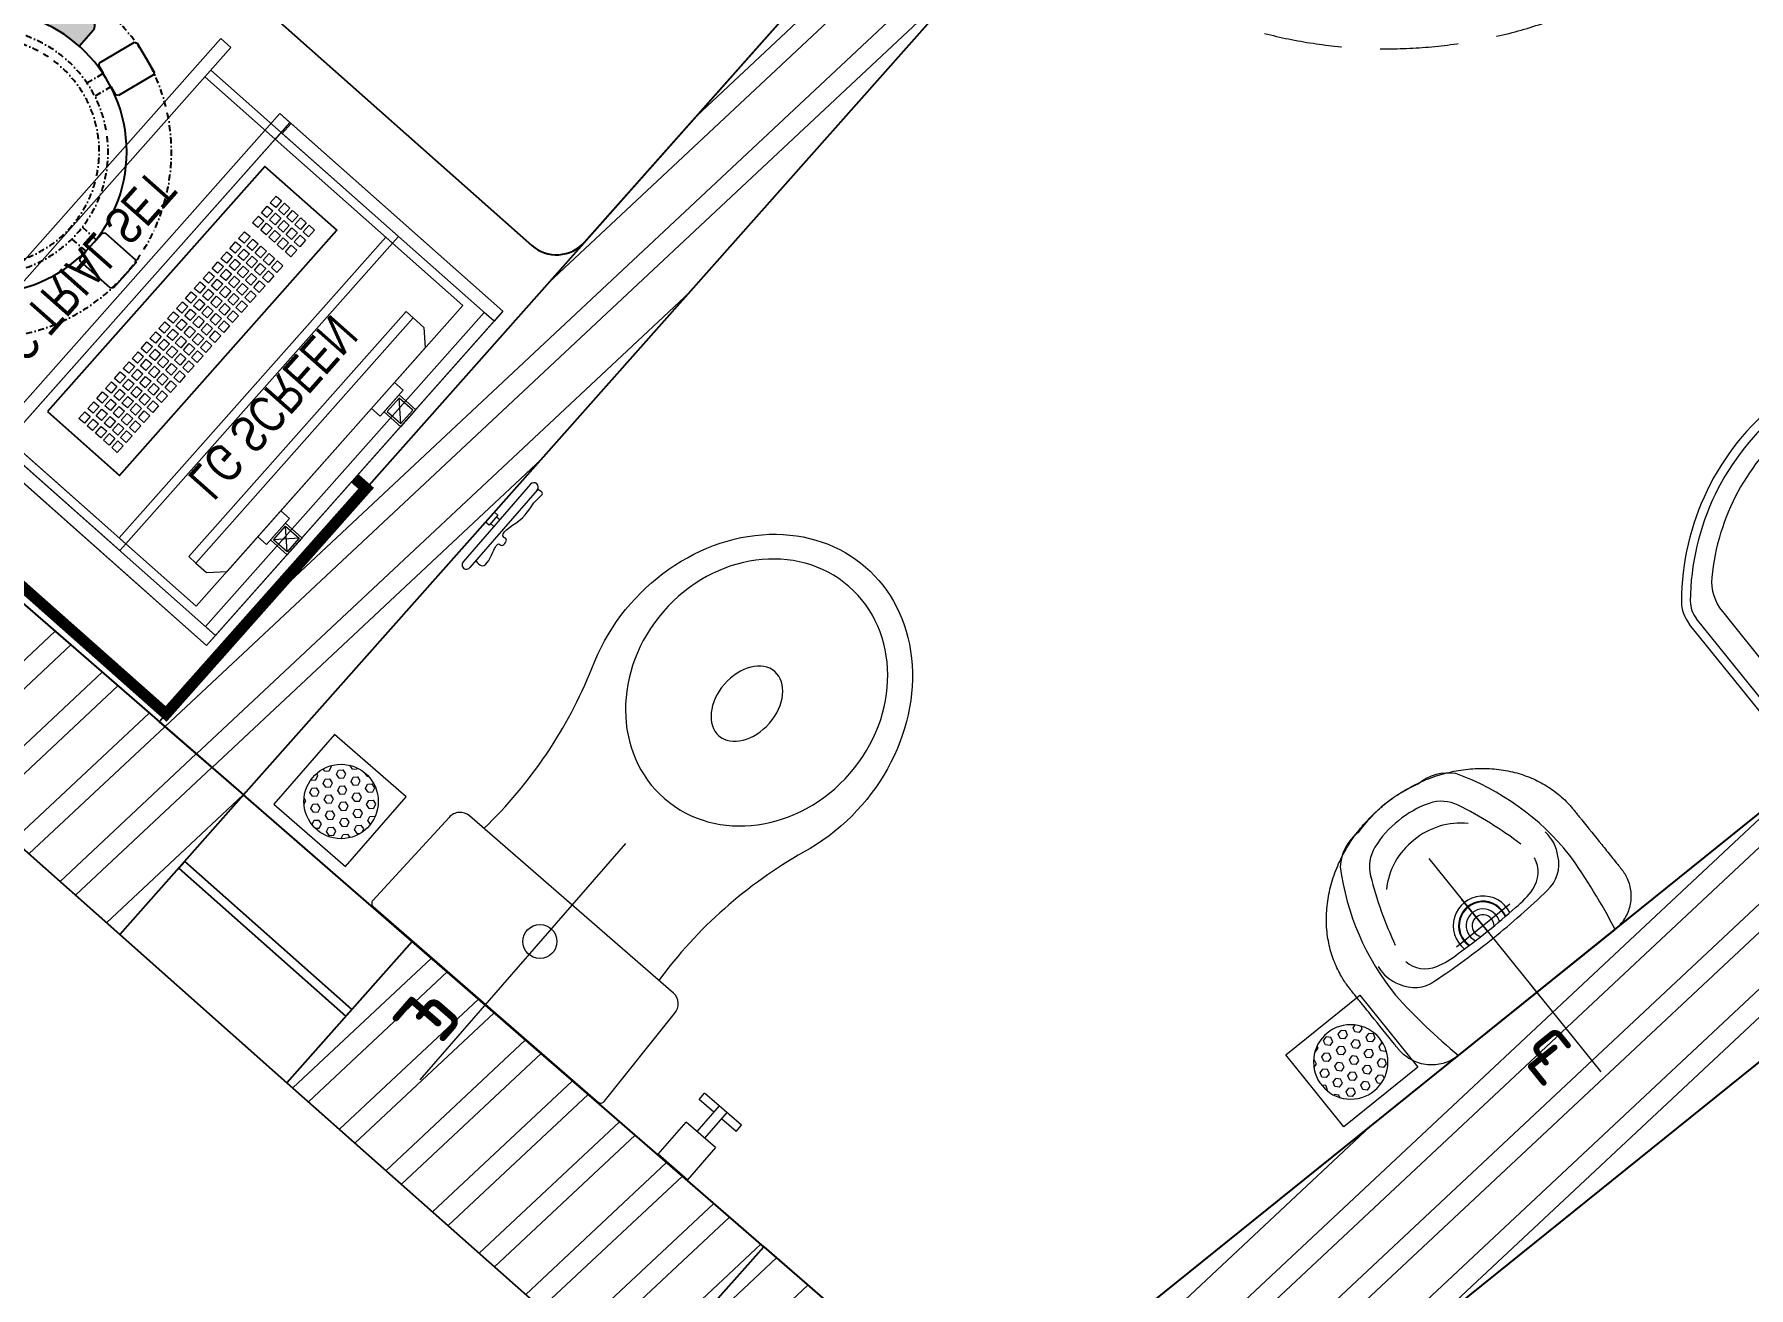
# Model space of a CAD drawing. Header units: feet. Extents: x 2658791 to 2675396, y -5466277 to -5453577.
# Drawn here: x 2670097 to 2672399, y -5464940 to -5463256 of the extents above; entities that cross this region are included whole.
import ezdxf

# ---------------------------------------------------------------- set-up
doc = ezdxf.new("R2010")
doc.units = ezdxf.units.FT
doc.header["$LTSCALE"] = 33
doc.header["$MEASUREMENT"] = 0
for name, pattern in [('ACAD_ISO03W100', [30, 12, -18]), ('CENTER', [2, 1.25, -0.25, 0.25, -0.25]), ('DASHDOT2', [0.5, 0.25, -0.125, 0, -0.125]), ('DOT2', [0.125, 0, -0.125]), ('HIDDEN', [9.524999999999995, 6.349999999999997, -3.174999999999998]), ('HIDDEN2', [4.7624999999999975, 3.174999999999998, -1.587499999999999])]:
    doc.linetypes.add(name, pattern=pattern)
for name, color, linetype in [('A-WALL', 1, 'Continuous'), ('PDF_Geometry', 7, 'Continuous'), ('window', 140, 'Continuous')]:
    doc.layers.add(name, color=color, linetype=linetype)
for name, color, linetype, lineweight in [('centerline-toilets', 2, 'CENTER', 13), ('Door', 2, 'Continuous', 13), ('ele', 252, 'Continuous', 13), ('Fhitting', 152, 'Continuous', 30), ('Floor-Unit', 1, 'Continuous', 13), ('HATCH', 9, 'Continuous', 9), ('LENS-DIM', 252, 'Continuous', 5), ('LENS-DOOR', 34, 'Continuous', 20), ('LENS-FURNITURE', 13, 'Continuous', 9), ('LENS_DIMENSION', 193, 'Continuous', 0), ('LENS_PARTITION', 21, 'Continuous', 25), ('LK-EQPMT', 3, 'Continuous', 18), ('LN-ELEVATION-1', 81, 'Continuous', 25), ('LN-ELEVATION-2', 103, 'Continuous', 20), ('LN-HATCH', 251, 'Continuous', 0), ('Mirror', 150, 'Continuous', 20), ('Panelling', 65, 'Continuous', 18), ('PARTITION', 22, 'Continuous', 30), ('Toilet', 5, 'Continuous', 9), ('TV', 92, 'Continuous', 18)]:
    doc.layers.add(name, color=color, linetype=linetype, lineweight=lineweight)
doc.styles.get("Standard").update_dxf_attribs({"font": 'GILC____.TTF'})
pattern_1 = [(133.11, (0, 0), (-60.77608072651567, -56.89314995255626), []), (133.11, (1.294310255814574, 39.22307682720641), (-60.77608072651567, -56.89314995255626), [])]

# ---------------------------------------------------------------- blocks, each defined once
blk = doc.blocks.new('Wash Basin')
at = {"layer": 'PARTITION', "lineweight": 9}
h = blk.add_hatch(dxfattribs=at)
h.set_pattern_fill('ANSI38', color=256, scale=70, angle=989.9999999999998, style=0, double=1)
h.set_pattern_definition([(314.9999999999998, (-62.7378354629036, -33.324816188775), (6.187184335382297, 6.187184335382283), []), (44.99999999999993, (-62.7378354629036, -33.324816188775), (6.187184335382312, 18.56155300614686), [21.875, -13.125])])
h.paths.add_polyline_path([(302.0697590897325, -21.98777738679201), (-298.1184984405991, -22), (-298.1184984405991, -34), (302.0697590897325, -33.987777386792)])
at = {"layer": 'centerline-toilets', "linetype": 'HIDDEN', "ltscale": 10}
blk.add_line((0, -238.0678792903709), (0, 129.808006190935), dxfattribs=at)
at = {"layer": 'Mirror', "ltscale": 0.5}
blk.add_lwpolyline([(-298.1184984405991, -34), (-298.1184984405991, -46), (302.0697590897325, -46), (302.0697590897325, -34)], close=True, dxfattribs=at)
at = {"layer": 'Panelling', "lineweight": 9}
blk.add_lwpolyline([(-298.1184984405991, -22), (-298.1184984405991, -34), (302.0697590897325, -34), (302.0697590897325, -22)], close=True, dxfattribs=at)
at = {"layer": 'Toilet', "ltscale": 100}
for p, q in [((-270, -22.00000000058208), (270, -22.00000000058208)), ((-280, -32.00000000058208), (-280, -278.3423135242919)), ((-258, -45.00000000058207), (258, -45.00000000058207)), ((280, -32.00000000058208), (280, -278.3423135242919)), ((-268, -55.00000000058207), (-268, -278.3423135242919)), ((268, -55.00000000058207), (268, -278.3423135242919)), ((-14.75394256017171, -88.57836779823992), (-14.58294607303105, -207.8757586760221)), ((10.97367832274176, -207.8757587235195), (10.80268183583394, -88.55792254640254))]:
    blk.add_line(p, q, dxfattribs=at)
blk.add_lwpolyline([(23.11144540272653, -61.62355844548438), (57.69729334814474, -73.5425448747119, -0.4142135623700193), (61.41500012157485, -81.17003832559566), (57.50521344458684, -92.51523855014239, -0.4142135623687794), (49.87771999370306, -96.23294532380532), (16.08098082058132, -84.58590182231274)], format="xyb", dxfattribs=at)
blk.add_lwpolyline([(40.65695853624492, -103.2068005428882), (-41.09953799587674, -103.2068005428882)], dxfattribs=at)
blk.add_lwpolyline([(-235, -264.0271915069043, 0.1918964941694492), (-217.1874080155976, -308.7300831892808, 0.4202357661762754), (217.1874080155976, -308.7300831893172, 0.191896494169451), (235, -264.0271915069115), (235, -160.5000000005821, 0.4142135623730951), (210, -135.5000000005821), (-210, -135.5000000005821, 0.4142135623730951), (-235, -160.5000000005821)], format="xyb", close=True, dxfattribs=at)
for centre, radius in [((-1.975630321074277, -66.50000000058208), 17.5), ((-1.975630321074277, -196.7635957537459), 22.5)]:
    blk.add_circle(centre, radius, dxfattribs=at)
for centre, radius, start, end in [((-270, -32.00000000058208), 10, 90, 180), ((270, -32.00000000058208), 10, 0, 90), ((-258, -55.00000000058207), 10, 90, 180), ((258, -55.00000000058207), 10, 0, 90), ((-1.975630321074277, -197.065354476148), 32.14736256360053, 113.0897544120751, 66.24597926171971), ((-1.975630321074277, -196.7635957537459), 20.45924138120723, 128.0403438055863, 237.2899289984687), ((-1.975630321074277, -196.7635957537459), 20.45924138120723, 304.4732923270086, 50.73322655079215), ((-230, -278.3423135242919), 50, 180, 218.4460647329942), ((-230, -278.3423135242919), 38, 180, 218.4460647329942), ((230, -278.3423135242919), 38, 321.5539352670057, 0), ((230, -278.3423135242919), 50, 321.5539352670057, 0), ((0, -89.26318603751132), 347.736813963071, 219.2825773815098, 320.7174226184902), ((0, -89.25957125263085), 335.7404287479508, 219.3129523468507, 320.6870476531492)]:
    blk.add_arc(centre, radius, start, end, dxfattribs=at)
for centre, major_axis, ratio, start_param, end_param in [((-1.975630321074277, -66.50000000058208), (-0.0007244262846731, 38.33493659709939), 0.9999999997470119, 4.720493185551212, 9.081981632517541), ((-1.975630321074277, -66.50000000058208), (-0.161652407392657, -25.55611315046938), 0.9999999997364025, 1.769108159146172, 7.074098355705205), ((-1.975630321074277, -66.50000000058208), (-0.0007244262846731, 38.33493659709939), 0.9999999997470119, 3.484555387064545, 4.08357603994855), ((-1.80463387700729, -207.8757586997708), (-9.035631208577575, 9.035631208577575), 0.9999999999964067, 0.7853981615407268, 3.926990815130519)]:
    blk.add_ellipse(centre, major_axis=major_axis, ratio=ratio, start_param=start_param, end_param=end_param, dxfattribs=at)
at = {"layer": 'centerline-toilets', "linetype": 'DOT2', "insert": (33.33187728072517, 61.84688704169094), "char_height": 75, "width": 495.826660318515, "attachment_point": 5, "rotation": 90}
blk.add_mtext('{\\fISOCPEUR|b0|i0|c0|p34;℄}', dxfattribs=at)
blk = doc.blocks.new('DLF-RSP-AR-CD-DWG-4DT-3113$0$X-TYPICAL TOILET UPPER FLOORS - 02$0$urinals')
at = {"layer": 'Toilet'}
for p, q in [((-4.5475e-12, -15.56661428403458), (-4.5475e-12, 8.286377168158651)), ((-46.09715475669872, -115.0000000000218), (46.09715475669327, -115.0000000000218)), ((-2.7285e-12, -105.4429753783333), (-2.7285e-12, -161.0971547567169))]:
    blk.add_line(p, q, dxfattribs=at)
blk.add_lwpolyline([(134.9999999999991, 0), (-134.9999999999991, 0, 0.0369487664006767), (-149.9999999999982, -116.1503670555612, 0.1380941034158666), (-99.77423321075003, -297.0872948749238, 0.2217213641091726), (-52.01775628641091, -317.8890631478586, 0.0626559245730378), (-8.49796933122e-05, -325.0000017671497, 0.0626559245730475), (52.01758632703338, -317.8890631478586, 0.2217207008690154), (99.77423321075003, -297.0872948749238, 0.1380941034158641), (149.9999999999982, -116.1503670555685, 0.0369487664006777)], format="xyb", close=True, dxfattribs=at)
for centre, radius, start, end in [((-94.27481093352071, -144.9234715912316), 47.11810289109449, 93.37081731520148, 154.4824387253665), ((-71.39627009237483, -149.8700101487557), 40.22765506777335, 106.7015627441882, 169.7250358418294), ((3.245766915242711, -1238.155136518551), 1144.670244824663, 90.16246512528313, 95.02645179237909), ((-50.51241933281471, -225.3451602337737), 118.5326152894133, 89.54541335481511, 105.8857460775884), ((-0.1277772639159593, -996.2166668547361), 890.7737006409425, 89.99178119205142, 93.18195442305822), ((-2.7285e-12, -115.0000000000218), 40, 167.4279671994436, 12.57203280055641), ((-2.7285e-12, -115.0000000000218), 33, 164.1813978616258, 15.81860213837415), ((-2.7285e-12, -115.0000000000218), 32, 163.604929760328, 16.39507023967201), ((-2.7285e-12, -115.0000000000218), 22.62135413059903, 155.6653304376655, 24.33466956233444), ((-2.7285e-12, -115.0000000000218), 14.7323792469192, 139.9108800322804, 40.08911996771955), ((-3.245766915251806, -1238.155136518551), 1144.670244824663, 84.9735482076209, 89.83753487471687), ((0.1277772639068644, -996.2166668547361), 890.7737006409425, 86.81804557694178, 90.0082188079486), ((50.51241933280562, -225.3451602337737), 118.5326152894133, 74.1142539224116, 90.45458664518488), ((71.39627009236665, -149.8700101487557), 40.22765506777335, 10.27496415817055, 73.29843725581178), ((94.27481093351253, -144.9234715912316), 47.11810289109449, 25.51756127463352, 86.62918268479851), ((-90.95333014834432, -152.7329236622463), 53.77394921319929, 148.4868266886055, 188.6401109395215), ((90.95333014833614, -152.7329236622463), 53.77394921319929, 351.3598890604785, 31.51317331139444), ((413.8982963433118, -38.37868533186702), 538.1616565584166, 193.993991329024, 204.5632062434074), ((-413.8982963433209, -38.37868533186702), 538.1616565584166, 335.4367937565926, 346.006008670976), ((-1.627792572718135, -165.2706388237202), 97.64476427368265, 224.9999999998895, 270.9551967833812), ((1.62779257270995, -165.2706388237202), 97.64476427368265, 269.0448032166188, 315.0000000001105), ((-30.08631462571975, -241.3059337647355), 50, 204.5632062434074, 250.460635897111), ((30.08631462571157, -241.3059337647355), 50, 289.539364102889, 335.4367937565926), ((-1.533770255527997, -160.8517433121305), 135.3705133602697, 250.460635897111, 270.6491845270783), ((1.533770255519812, -160.8517433121305), 135.3705133602697, 269.3508154729217, 289.539364102889)]:
    blk.add_arc(centre, radius, start, end, dxfattribs=at)
blk.add_open_spline([(135.0000000000218, 0), (105.3353530385498, 0), (75.67070607707728, 0), (-13.32323480733907, 2.274e-13), (-72.65252873028328, 2.274e-13), (-132.6900719520337, 2.274e-13), (-133.3983212508398, 2.274e-13), (-134.281768448908, 2.274e-13), (-134.4569663481699, 2.274e-13), (-134.747600608502, 2.274e-13), (-134.8630369695722, 2.274e-13), (-135.0060892340055, 2.274e-13), (-135.0064624712894, -1.193277512e-07), (-135.0170531848381, -2.2849590096e-06), (-135.0223488443722, -4.0993359107e-06), (-135.0382367304996, -1.1737902696e-05), (-135.0488298646186, -1.97575291168e-05), (-135.0806128910378, -5.26041751527e-05), (-135.1018064074043, -8.62189622239e-05), (-135.1654014043424, -0.0002222625089416), (-135.207817332803, -0.0003598904754654), (-135.3351225205075, -0.0009139553433215), (-135.4200691828771, -0.001471573562867), (-135.6751356392894, -0.0037122140454358), (-135.8454819154825, -0.005963027991811), (-136.3574010580367, -0.0150109124137998), (-136.6998544433754, -0.0241035279482276), (-137.7305242649482, -0.0607541935196423), (-138.4220536117127, -0.097686986413919), (-140.5080748643645, -0.2474448411821868), (-141.9140495439027, -0.3992694707415012), (-146.1615007839476, -1.02114614714037), (-149.0331357298746, -1.658535092420152), (-154.7518101202553, -3.41613828127015), (-157.5984620125504, -4.536659711778838), (-163.1465284251908, -7.264764980859354), (-165.8474082270705, -8.872454711613045), (-170.981741827156, -12.53873878342233), (-173.4146413081869, -14.5971666483058), (-177.906166885367, -19.08908202548741), (-179.9643754122968, -21.52215186033345), (-183.6301907623958, -26.65676477099555), (-185.2376312556147, -29.35775349851633), (-187.9652297344436, -34.90597265862334), (-189.0854937427912, -37.75266842165093), (-190.8425938294221, -43.47137026403243), (-191.4797371708415, -46.34298888964758), (-191.9919097605824, -49.84306461127676), (-192.077374217121, -50.50936302376794), (-192.2977468813131, -52.49991862553179), (-192.3966084331296, -53.81579509073117), (-192.4734941441805, -55.66879078878696), (-192.4883196677314, -56.21857700367218), (-192.496870256929, -56.88770939302139), (-192.4980415940107, -57.00997546670373), (-192.4992414002611, -57.19748434012058), (-192.4995479992234, -57.26283923326923), (-192.4998738983178, -57.37188175668461), (-192.4999546497274, -57.41559451898957), (-192.4999950294581, -57.47262341266742), (-192.4999998312229, -57.48595819937031), (-192.5000003243775, -57.52595679718206), (-192.4999999999782, -57.60927353243437), (-192.4999999999782, -57.72001920997377), (-192.4999999999782, -57.77539204874369), (-192.4999999999782, -57.94151056505302), (-192.4999999999782, -58.05225624259264), (-192.4999999999782, -58.38449327521129), (-192.4999999999782, -58.60598463029032), (-192.4999999999782, -59.27045869552739), (-192.4999999999782, -59.71344140568567), (-192.4999999999782, -61.04238953616004), (-192.4999999999782, -61.92835495647637), (-192.4999999999782, -64.58625121742534), (-192.4999999999782, -66.35818205805799), (-192.4999999999782, -71.67397457995594), (-192.4999999999782, -75.21783626122124), (-192.4999999999782, -85.84942130501715), (-192.4999999999782, -92.93714466754773), (-192.4999999999782, -114.2003147551393), (-192.4999999999782, -128.3757614802005), (-192.4999999999782, -146.0625065335298), (-192.4999999999782, -144.5738048617977), (-192.4999999999782, -149.2112419741259), (-192.4999999999782, -150.3373807581863), (-192.4999999999782, -153.7157971103672), (-192.4999999999782, -155.9680746784879), (-192.4999999999782, -158.5060066698138), (-192.4999999999782, -158.7916610930192), (-192.4999999999782, -159.2427020504906), (-192.4999999999782, -159.4080885847565), (-192.4999999999782, -159.6877588407215), (-192.4999999999782, -159.8020425624204), (-192.4999999999782, -159.9401879191086), (-192.4999999999782, -159.9640495540977), (-192.4999999999782, -160.0097689728666), (-192.499996421247, -160.0440525330155), (-192.4999643757641, -160.104952970559), (-192.4999385281542, -160.1354066471763), (-192.4998314906368, -160.2267780325826), (-192.4997208060357, -160.2877060969351), (-192.4992706129669, -160.4705315680455), (-192.4988129651545, -160.5924702530042), (-192.4969661832839, -160.9584502616815), (-192.4951032094926, -161.2026555415623), (-192.4876087275813, -161.9359178476325), (-192.4800716371877, -162.4256213779233), (-192.4497571986702, -163.8972417424418), (-192.4192763048381, -164.8816689491061), (-192.2963859407732, -167.8443601815493), (-192.1725217451708, -169.8320432125226), (-191.6702797904039, -175.8273667212115), (-191.1611082412308, -179.8674218867413), (-189.2689630843825, -190.9417939809036), (-187.5187975353817, -198.0301520545986), (-182.8335725814559, -212.1757821290298), (-179.8980525958225, -219.2325052385784), (-172.8234117350846, -233.0968568300414), (-168.6841000434473, -239.9037905012674), (-159.2549403987001, -253.0454586305236), (-153.9652371668557, -259.379470229105), (-142.3610169376685, -271.3688433516364), (-136.0469754966913, -277.0235842421638), (-122.5830627030569, -287.4852784505018), (-115.4339174138625, -292.2918274844595), (-100.5336337623292, -300.9411013099287), (-92.78333124286517, -304.7837051255591), (-76.93540386034736, -311.4502324650508), (-68.83856359988783, -314.2743166926488), (-52.54813771902468, -318.9094578767903), (-44.3551540822018, -320.7208905446411), (-28.09766422605981, -323.3885338293181), (-20.03351017174828, -324.2452316631242), (-9.424407998249535, -324.8186507928577), (-6.740670549843343, -324.9146929727227), (-2.541294352623708, -324.9908912051677), (-1.014315851566152, -325.0028880619856), (2.036791116084486, -324.9959492932932), (3.569827181100436, -324.9769325151441), (8.189732633019958, -324.8718838178048), (11.29743471029269, -324.7378363960885), (20.68934946575928, -324.1333461154121), (27.04290265062991, -323.4601654556735), (41.80139781238676, -321.2305755023596), (50.23999478411247, -319.4658943264186), (67.03734023472111, -314.8652250617469), (75.39541298363952, -312.0287856304914), (91.75936961286243, -305.2736148746307), (99.7643516501057, -301.3546813595407), (115.1434400448929, -292.4912148852103), (122.5165764177182, -287.5468142099547), (136.3756982075897, -276.758097672075), (142.8608430866302, -270.9142526187757), (154.7380516223206, -258.5122041911341), (160.1295767143733, -251.9547274426545), (169.6852635787454, -238.3524876585086), (173.8492842636328, -231.3085654467875), (180.8978067359608, -216.9779216659792), (183.7825645728694, -209.6919949490896), (188.3007156192507, -195.1140848347474), (189.9346737316168, -187.8227087036603), (191.1840609344508, -179.3163223890908), (191.3580380264129, -178.0039348904486), (191.8233173539161, -174.0784034933799), (192.057946061775, -171.4769170618926), (192.282645325045, -167.9054949954279), (192.3343052322775, -166.9187583098144), (192.4580821737554, -163.9678661429329), (192.4989909393634, -162.013038042752), (192.5000275633615, -159.9821342127634), (192.5000000000218, -159.9224785452215), (192.5000000000218, -159.79307529839), (192.5000000000218, -159.7283736749743), (192.5000000000218, -159.5342688047269), (192.5000000000218, -159.4048655578954), (192.5000000000218, -159.0166558174007), (192.5000000000218, -158.7578493237377), (192.5000000000218, -157.9814298427484), (192.5000000000218, -157.4638168554225), (192.5000000000218, -155.9109778934439), (192.5000000000218, -154.8757519187916), (192.5000000000218, -151.7700739948347), (192.5000000000218, -149.6996220455301), (192.5000000000218, -143.4882661976162), (192.5000000000218, -144.347362299007), (192.5000000000218, -131.9246506031793), (192.5000000000218, -123.642842805961), (192.5000000000218, -98.79741941430552), (192.5000000000218, -82.23380381986885), (192.5000000000218, -64.84578365063203), (192.5000000000218, -64.0213790758321), (192.5000000000218, -61.54816535143254), (192.5000000000218, -59.89935620183292), (192.5000000000218, -58.00998844622473), (192.5000000000218, -57.76942984021594), (192.5000000000218, -57.49274907784002), (192.499998838924, -57.47911258059002), (192.4999756668194, -57.44431269662868), (192.4999561805543, -57.4269094915121), (192.4998739944462, -57.37469011354438), (192.499787567282, -57.3398641780534), (192.4994331634852, -57.23534753620175), (192.4990700643893, -57.16561799409532), (192.4975985787632, -56.95627575957587), (192.4961080012763, -56.81650945311571), (192.4900940107291, -56.39661016926675), (192.4840282944246, -56.11587673401686), (192.4595555625769, -55.2713907425973), (192.4348721360084, -54.70535101709879), (192.3348933918678, -52.99906669626466), (192.2336529024164, -51.85063392816892), (191.8201097009723, -48.38130602370188), (191.3976066809859, -46.03606142272087), (190.0123624707134, -40.43900391265924), (188.9035838720251, -37.18247124511481), (186.0547772968666, -30.82026903956307), (184.3144513501752, -27.71555679796666), (180.2457153816676, -21.83694617079323), (177.9175711211701, -19.06409479178683), (172.7827831035551, -14.00634504821505), (169.9769390510123, -11.72221112323927), (164.0463850254914, -7.747615767943671), (160.9227285040119, -6.057372140880033), (154.5371660888572, -3.309309329362349), (151.2761959855666, -2.251153484609176), (144.7863564140075, -0.7410639178328893), (141.558048455473, -0.2884559583496866), (137.2641564939213, -0.0330454220411411), (136.1252210402749, 0), (135.0000000000218, 0)], degree=3, knots=[0, 0, 0, 0, 0.3296071884608014, 0.3296071884608014, 0.9888215653824044, 0.9888215653824044, 0.9966910020358062, 0.9966910020358062, 0.9986376453609405, 0.9986376453609405, 0.9999202715950525, 0.9999202715950525, 1.000227114965755, 1.000227114965755, 1.000533958336457, 1.000533958336457, 1.001147645077862, 1.001147645077862, 1.002375018560673, 1.002375018560673, 1.004829765526294, 1.004829765526294, 1.009739259457536, 1.009739259457536, 1.019558247320021, 1.019558247320021, 1.039196223044989, 1.039196223044989, 1.078472174494926, 1.078472174494926, 1.1570240773948, 1.1570240773948, 1.314127883194549, 1.314127883194549, 1.471231688994297, 1.471231688994297, 1.628335494794045, 1.628335494794045, 1.785439300593793, 1.785439300593793, 1.942543106393542, 1.942543106393542, 2.09964691219329, 2.09964691219329, 2.256750717993039, 2.256750717993039, 2.413854523792787, 2.413854523792787, 2.45094359105979, 2.45094359105979, 2.525121725593796, 2.525121725593796, 2.55664088826819, 2.55664088826819, 2.563698676682492, 2.563698676682492, 2.567478738951607, 2.567478738951607, 2.570009988159922, 2.570009988159922, 2.570782632421826, 2.570782632421826, 2.572327920945634, 2.572327920945634, 2.573873209469442, 2.573873209469442, 2.576963786517057, 2.576963786517057, 2.583144940612287, 2.583144940612287, 2.595507248802747, 2.595507248802747, 2.620231865183668, 2.620231865183668, 2.669681097945509, 2.669681097945509, 2.768579563469191, 2.768579563469191, 2.966376494516556, 2.966376494516556, 3.361970356611286, 3.361970356611286, 3.459960077400161, 3.459960077400161, 3.491387206257657, 3.491387206257657, 3.55424146397265, 3.55424146397265, 3.562213215317918, 3.562213215317918, 3.566828653483477, 3.566828653483477, 3.570017966647174, 3.570017966647174, 3.57068387273989, 3.57068387273989, 3.57129385740351, 3.57129385740351, 3.57190384206713, 3.57190384206713, 3.573123811394369, 3.573123811394369, 3.575563750048849, 3.575563750048849, 3.580443627357808, 3.580443627357808, 3.590203381975726, 3.590203381975726, 3.609722891211562, 3.609722891211562, 3.648761909683234, 3.648761909683234, 3.726839946626579, 3.726839946626579, 3.861362010243008, 3.861362010243008, 3.995884073859437, 3.995884073859437, 4.130406137475866, 4.130406137475866, 4.264928201092295, 4.264928201092295, 4.399450264708724, 4.399450264708724, 4.533972328325153, 4.533972328325153, 4.668494391941582, 4.668494391941582, 4.803016455558011, 4.803016455558011, 4.93753851917444, 4.93753851917444, 5.072060582790869, 5.072060582790869, 5.118026198867305, 5.118026198867305, 5.144558031518944, 5.144558031518944, 5.171089864170584, 5.171089864170584, 5.224153529473863, 5.224153529473863, 5.330280860080422, 5.330280860080422, 5.468862833682332, 5.468862833682332, 5.607444807284243, 5.607444807284243, 5.746026780886153, 5.746026780886153, 5.884608754488064, 5.884608754488064, 6.023190728089974, 6.023190728089974, 6.161772701691885, 6.161772701691885, 6.300354675293795, 6.300354675293795, 6.438936648895706, 6.438936648895706, 6.577518622497616, 6.577518622497616, 6.60287550622664, 6.60287550622664, 6.653589273684687, 6.653589273684687, 6.673028302144214, 6.673028302144214, 6.711906359063266, 6.711906359063266, 6.71371198576324, 6.71371198576324, 6.715517612463215, 6.715517612463215, 6.719128865863165, 6.719128865863165, 6.726351372663065, 6.726351372663065, 6.740796386262864, 6.740796386262864, 6.769686413462464, 6.769686413462464, 6.827466467861662, 6.827466467861662, 6.943026576660058, 6.943026576660058, 7.174146794256852, 7.174146794256852, 7.63638722945044, 7.63638722945044, 7.659393868747179, 7.659393868747179, 7.705407147340659, 7.705407147340659, 7.712120410764156, 7.712120410764156, 7.713128470941848, 7.713128470941848, 7.71413653111954, 7.71413653111954, 7.716152651474923, 7.716152651474923, 7.720184892185691, 7.720184892185691, 7.728249373607226, 7.728249373607226, 7.744378336450297, 7.744378336450297, 7.776636262136437, 7.776636262136437, 7.841152113508718, 7.841152113508718, 7.970183816253281, 7.970183816253281, 8.148440131053812, 8.148440131053812, 8.32669644585434, 8.32669644585434, 8.504952760654874, 8.504952760654874, 8.683209075455405, 8.683209075455405, 8.861465390255937, 8.861465390255937, 9.039721705056468, 9.039721705056468, 9.217978019857, 9.217978019857, 9.283185307179586, 9.283185307179586, 9.283185307179586, 9.283185307179586], dxfattribs=at)
blk = doc.blocks.new('jALI')
at = {"layer": 'Toilet', "ltscale": 5}
h = blk.add_hatch(dxfattribs=at)
h.set_pattern_fill('HEX', color=256, scale=50, angle=135, double=1)
h.set_pattern_definition([(135, (-344825.8629864738, 460708.1869492117), (-7.654655446197432, -7.65465544619743), [6.25, -12.5]), (255, (-344825.8629864738, 460708.1869492117), (10.4564537967226, -2.80179835052517), [6.25, -12.5]), (195, (-344830.2824038562, 460712.6063665941), (2.801798350525164, -10.4564537967226), [6.25, -12.5])])
edge = h.paths.add_edge_path()
edge.add_arc((-393187.5478222936, 163647.6289079433), 50, -90, 270)
blk.add_lwpolyline([(-393249.5478222936, 163581.8745342398), (-393125.5478222936, 163581.8745342398), (-393125.5478222936, 163709.3782789116), (-393249.5478222936, 163709.3782789116)], close=True, dxfattribs=at)
blk.add_circle((-393187.5478222936, 163647.6289079433), 50, dxfattribs=at)
blk = doc.blocks.new('Urinal')
at = {"layer": 'centerline-toilets', "linetype": 'HIDDEN', "ltscale": 10}
blk.add_line((0, 230.8758839690709), (0, -137.000001512235), dxfattribs=at)
at = {"layer": 'Fhitting', "lineweight": 0, "ltscale": 0.5, "rotation": 180}
blk.add_blockref('DLF-RSP-AR-CD-DWG-4DT-3113$0$X-TYPICAL TOILET UPPER FLOORS - 02$0$urinals', (0, -4.656613e-10), dxfattribs=at)
at = {"layer": 'Fhitting', "lineweight": 0, "ltscale": 0.5, "xscale": -1, "rotation": 90}
blk.add_blockref('jALI', (163394.4367869734, -393103.5478222946), dxfattribs=at)
at = {"layer": 'centerline-toilets', "linetype": 'DOT2', "insert": (-31.35624695965089, -69.03888236299099), "char_height": 75, "width": 495.826660318515, "attachment_point": 5, "rotation": 269.99999999999994}
blk.add_mtext('{\\fISOCPEUR|b0|i0|c0|p34;℄}', dxfattribs=at)
blk = doc.blocks.new('WC')
at = {"layer": 'centerline-toilets', "linetype": 'HIDDEN', "ltscale": 10}
blk.add_line((0, 286.2958382707602), (0, -134.6853325402244), dxfattribs=at)
at = {"layer": 'Toilet'}
for p, q in [((-412.7979797990993, 566.9391568473073), (-412.7979797990993, 428.9391568473075)), ((-400.7979797990993, 566.9391568473073), (-400.7979797990993, 428.9391568473075)), ((-418.7979797990992, 506.9391568473074), (-424.7979797990992, 506.9391568473074)), ((-424.7979797990992, 506.9391568473074), (-424.7979797990992, 488.9391568473074)), ((-418.7979797990992, 506.9391568473074), (-418.7979797990992, 488.9391568473074)), ((-418.7979797990992, 488.9391568473074), (-424.7979797990992, 488.9391568473074)), ((-418.7979797990992, 503.9391568473075), (-412.7979797990993, 503.9391568473075)), ((-418.7979797990992, 491.9391568473074), (-412.7979797990993, 491.9391568473074)), ((180.5927414200269, 176.815278308868), (-182.556142896181, 176.815278308868)), ((-205.7725320039317, 5.926001816396819), (-201.7160837631672, 157.2330230183852)), ((205.7725320039317, 5.926001816396819), (199.7526822867803, 157.2330230183852)), ((-200.0543949760031, 0), (200.0543949760031, 0))]:
    blk.add_line(p, q, dxfattribs=at)
at = {"layer": 'Toilet', "ltscale": 100}
for p, q in [((366.0861393199302, 102.9920874625677), (300.3083048430271, 102.9920874625095)), ((300.30830484326, 91.54852218885208), (300.3083048430271, 102.9920874625095)), ((326.331082917517, 102.9920874625095), (326.331082917517, 57.21782636787975)), ((340.063361245906, 102.9920874625095), (340.0633612461388, 57.21782636787975)), ((366.086139320163, 91.54852218891027), (366.086139320163, 102.9920874625677)), ((326.331082917517, 91.54852218885208), (300.30830484326, 91.54852218885208)), ((366.086139320163, 91.54852218891027), (340.0633612461388, 91.54852218885208)), ((307.1744440074545, -4.074536e-10), (307.1744440074545, 57.21782636787975)), ((359.2200001559686, 57.21782636793796), (307.1744440074545, 57.21782636787975)), ((359.2200001559686, 57.21782636793796), (359.2200001559686, -3.49246e-10)), ((359.2200001559686, -3.49246e-10), (307.1744440074545, -4.074536e-10))]:
    blk.add_line(p, q, dxfattribs=at)
at = {"layer": 'Toilet'}
blk.add_circle((-0.2857134367804974, 111.5676235100181), 22.88713054731488, dxfattribs=at)
for centre, radius, start, end in [((-406.7979797990992, 566.9391568473073), 6, 0, 180), ((-406.7979797990992, 428.9391568473075), 6, 180, 0), ((-776.4252137581352, 231.0819697503539), 622.2680866278017, 354.9970003378784, 19.06186307169785), ((776.0328844110481, 226.3990844733362), 623.4432827196409, 160.519589047048, 184.5616761992302), ((-182.4380497655365, 157.5352372747657), 19.28040269973926, 90.35094080903318, 180.8981301276673), ((180.4746482893824, 157.5352372747657), 19.28040269973926, 359.1018698723327, 89.64905919096681), ((-200.0543949760031, 5.72178263682872), 5.72178263682872, 177.9545915110681, 270), ((200.0543949760031, 5.72178263682872), 5.72178263682872, 270, 2.045408488931865)]:
    blk.add_arc(centre, radius, start, end, dxfattribs=at)
at = {"layer": 'Toilet', "extrusion": (0, 0, -1)}
for centre, major_axis, ratio, start_param, end_param in [((0, 533.5337650458841), (-8.43e-14, -244.6286735628217), 0.8420279271674843, 7.436325980537995, 11.41322994100081), ((0, 535.0673360529563), (-1.97e-14, -57.2178263682872), 0.7, 1.570796326794896, 7.853981633974482)]:
    blk.add_ellipse(centre, major_axis=major_axis, ratio=ratio, start_param=start_param, end_param=end_param, dxfattribs=at)
blk.add_ellipse((0, 555.0129157723858), major_axis=(-6.5e-14, -188.8188270153477), ratio=0.8787878787878787, dxfattribs=at)
at = {"layer": 'Toilet'}
blk.add_open_spline([(-400.7979797990993, 440.9812579345889), (-397.1017245875382, 440.5392413198887), (-384.272368182084, 439.0050429589682), (-388.9986424445753, 459.3206578283151), (-395.6177634203054, 479.7532535305932), (-385.6000390281565, 477.9531818908857), (-385.8943579708215, 491.277749300945), (-402.6759011854702, 487.229470669479), (-384.8389140961484, 532.0884480134423), (-395.5184431350181, 546.6368104346082), (-390.8815714643073, 570.2364144729171), (-397.1683210631592, 568.7960733613664), (-400.7979797990993, 567.9644915373938)], degree=3, knots=[0, 0, 0, 0, 9.744971934705973, 33.82388686810737, 47.58355076290899, 49.4979151278385, 60.56050204634084, 63.82228440520703, 93.50801890349248, 135.7569247839274, 141.9043522613065, 150.3019062020757, 150.3019062020757, 150.3019062020757, 150.3019062020757], dxfattribs=at)
at = {"layer": 'Fhitting', "lineweight": 0, "ltscale": 0.5, "rotation": 270}
blk.add_blockref('jALI', (-163972.8745342343, -393109.1750712174), dxfattribs=at)
at = {"layer": 'centerline-toilets', "linetype": 'DOT2', "insert": (-35.88272588187829, -56.91358223470706), "char_height": 85.8267395524308, "width": 567.4024751774504, "attachment_point": 5, "rotation": 270}
blk.add_mtext('{\\fISOCPEUR|b0|i0|c0|p34;℄}', dxfattribs=at)
blk = doc.blocks.new('*U53')
at = {"layer": 'LENS-DOOR'}
for p, q in [((547491.5318136608, 1778573.790035954), (547491.5318136502, 1779235.214415356)), ((547522.7802095975, 1779235.21441537), (547491.5318136502, 1779235.214415356)), ((547522.7802095975, 1779235.21441537), (547522.7802095893, 1778573.790035967)), ((547447.2632527373, 1778568.581969978), (547452.4713187169, 1778568.581969978)), ((547447.263252747, 1778484.136306109), (547447.2632527373, 1778568.581969978)), ((547452.4713187076, 1778573.790035988), (547488.9277806603, 1778573.790035954)), ((547452.4713187169, 1778568.581969978), (547452.4713187076, 1778573.790035988)), ((547488.927780669, 1778539.937607086), (547488.9277806603, 1778573.790035954)), ((547522.7802095893, 1778573.790035967), (547491.5318136608, 1778573.790035954)), ((548192.016689364, 1778573.790035989), (548155.5602274205, 1778573.790035981)), ((548155.5602274337, 1778539.937607108), (548155.5602274205, 1778573.790035981)), ((548192.0166893686, 1778568.58196998), (548192.016689364, 1778573.790035989)), ((548197.224755341, 1778568.581970003), (548192.0166893686, 1778568.58196998)), ((548197.2247553625, 1778484.136306101), (548197.224755341, 1778568.581970003)), ((547488.927780669, 1778539.937607086), (547499.3439126491, 1778539.937607058)), ((547499.3439126337, 1778478.928240079), (547499.3439126491, 1778539.937607058)), ((548145.14409545, 1778478.928240126), (548145.144095449, 1778539.937607089)), ((548155.5602274337, 1778539.937607108), (548145.144095449, 1778539.937607089)), ((547447.263252747, 1778484.136306109), (547452.471318729, 1778484.136306109)), ((547452.4713187289, 1778478.928240099), (547452.471318729, 1778484.136306109)), ((548192.0166893641, 1778478.928240133), (548192.0166893644, 1778484.136306101)), ((548197.2247553625, 1778484.136306101), (548192.0166893644, 1778484.136306101)), ((547452.4713187289, 1778478.928240099), (547499.3439126337, 1778478.928240079)), ((548192.0166893641, 1778478.928240133), (548145.14409545, 1778478.928240126))]:
    blk.add_line(p, q, dxfattribs=at)
at = {"layer": 'LENS-DOOR', "color": 7, "linetype": 'HIDDEN2', "extrusion": (0, 0, -1)}
blk.add_ellipse((547491.5318136608, 1778573.790035954), major_axis=(661.4243807726411, 0.0034429104750536), ratio=0.9999999979146821, start_param=-1.570791121506941, end_param=0.0512086788949202, dxfattribs=at)
blk = doc.blocks.new('A$C789c81e5')
at = {"layer": 'LN-HATCH'}
h = blk.add_hatch(dxfattribs=at)
h.set_pattern_fill('ANSI32', color=256, scale=222, angle=88.10999999999999)
h.set_pattern_definition(pattern_1)
h.paths.add_polyline_path([(143.0014266967773, 9841.352676391602), (41.54644584655762, 9704.945613861086), (250.1690135002136, 9549.77917289734), (351.6239946372807, 9686.186235813424)])
h.paths.add_polyline_path([(1647.037220766097, 11221.78926352629), (697.7645153999327, 10151.57504081726), (584.3736548423767, 9999.120086669922), (382.7661848068237, 10149.06893444061), (1459.539053643848, 11387.87552453516)])
h.paths.add_polyline_path([(-442.4866995890624, 16230.28690923284), (2666.07070684433, 12370.65224266052), (2261.10444688797, 11914.09146976471), (2066.595031738281, 12086.61998176574), (2248.05396938324, 12295.42146110534), (2197.7392578125, 12537.63692378998), (-617.4290962624362, 16032.99504417833)])
h.paths.add_polyline_path([(2066.595031738281, 12086.61998176574), (1656.445931853055, 11614.45266670952), (1846.108580330647, 11446.22320398999), (2261.104447755031, 11914.0914689945)])
h.paths.add_polyline_path([(-3856.997962714639, 12771.44770124461), (-858.175492033828, 16153.37966217101), (-716.0146304476074, 16027.32296070643), (-3714.837113392074, 12645.39101016521)])
h.paths.add_polyline_path([(-5940.250744475983, 10422.05249279085), (-4115.745920181274, 12479.64383792877), (-3973.58506357437, 12353.58714090474), (-5798.08989187004, 10295.99579888955)])
h.paths.add_polyline_path([(-8641.492409706116, 7360), (-6192.364139080048, 10137.73077964782), (-6050.203282833099, 10011.67408275604), (-8401.492409706116, 7360)])
h.paths.add_polyline_path([(-8451.492409706116, 4200), (-8641.492409706116, 4200), (-8641.492409706116, 6980), (-8451.492409706116, 6980)])
h.paths.add_polyline_path([(-8381.492409706118, 1090), (-8451.492409706116, 1090), (-8451.492409706116, 3810), (-8641.492409706116, 3810), (-8641.492409706116, 960), (-8381.492409706118, 960)])
h = blk.add_hatch(dxfattribs=at)
h.set_pattern_fill('ANSI32', color=256, scale=222, angle=88.10999999999999)
h.set_pattern_definition(pattern_1)
h.paths.add_polyline_path([(284.603167203498, 13432.84504655063), (909.3146801860935, 14137.36551671608), (813.893194189168, 14255.84236214385), (172.3709122139907, 13532.36349177548)])
h.paths.add_polyline_path([(1459.43292829168, 11387.96965762299), (-325.3517016484743, 12971.05517162589), (-425.1103197844199, 12858.55206084338), (1361.03428734119, 11274.74414159146)])
at = {"layer": 'A-WALL'}
for points in [[(-442.4866995890624, 16230.28690923284), (2666.07070684433, 12370.65224266052), (2261.10444688797, 11914.09146976471), (2066.595031738281, 12086.61998176574), (2248.05396938324, 12295.42146110534), (2197.7392578125, 12537.63692378998), (-617.4290962624362, 16032.99504417833)], [(1459.43292829168, 11387.96965762299), (-325.3517016484743, 12971.05517162589), (-425.1103197844199, 12858.55206084338), (1361.03428734119, 11274.74414159146)], [(2066.595031738281, 12086.61998176574), (1656.445931853055, 11614.45266670952), (1846.108580330647, 11446.22320398999), (2261.104447755031, 11914.0914689945)], [(1647.037220766097, 11221.78926352629), (697.7645153999327, 10151.57504081726), (584.3736548423767, 9999.120086669922), (382.7661848068237, 10149.06893444061), (1459.539053643848, 11387.87552453516)]]:
    blk.add_lwpolyline(points, close=True, dxfattribs=at)
at = {"layer": 'window'}
for points in [[(1656.445931853055, 11614.45266670952), (1459.539053643848, 11387.87552453516), (1646.926358047202, 11221.66427640183), (1846.108580330647, 11446.22320398999)], [(1548.796803779229, 11308.81082639223), (1557.779470632113, 11300.85396166923), (1756.701088690459, 11525.42063299226), (1747.718421837575, 11533.37749771526)]]:
    blk.add_lwpolyline(points, close=True, dxfattribs=at)
at = {"layer": 'Door', "xscale": -1, "rotation": 228.4271952148867}
blk.add_blockref('*U53', (-1694078.334740162, 783547.9268545376), dxfattribs=at)
at = {"layer": 'ele', "color": 0, "lineweight": -2}
for name, p, rotation in [('Wash Basin', (1271.452628799081, 13722.80258235702), 308.8480376097745), ('Urinal', (1724.761506830026, 13124.89367533328), 128.8480376097745), ('WC', (1740.749238903137, 11712.98451532265), 49.00772499277525)]:
    blk.add_blockref(name, p, dxfattribs=dict(at, rotation=rotation))
blk = doc.blocks.new('MOROTISED TABLE-TRIAL SET 950x600')
at = {"layer": 'PDF_Geometry', "lineweight": 25}
blk.add_lwpolyline([(415.5923622683621, 2.18279e-11), (550.0003704861738, 2.18279e-11, 0.4142524001247118), (599.9958994225599, 50.00260162355697), (599.9958994225599, 899.9973678589085, 0.4142518501714829), (550.0003704861738, 950.0000000000218), (50.00260613718999, 950.0000000000218, 0.4142929195148918), (4.605390131e-07, 899.9973678589085), (4.605390131e-07, 50.00260162355697, 0.414163635492108), (50.00260613718999, 2.18279e-11), (415.5923622683621, 2.18279e-11)], format="xyb", dxfattribs=at)
blk = doc.blocks.new('TRIAL SET ROC')
at = {"layer": 'LENS-DIM', "ltscale": 0.5}
for points in [[(-400.3652351796627, -364.3162249757442), (-430.3652351796626, -364.3162249757442)], [(169.6347648203373, -364.3162249757442), (139.6347648203373, -364.3162249757442)]]:
    blk.add_lwpolyline(points, dxfattribs=at)
at = {"layer": 'LENS-FURNITURE'}
blk.add_lwpolyline([(-430.3652351796626, 18), (169.6347648203373, 18), (169.6347648203373, -382.3162249757443), (-430.3652351796626, -382.3162249757443)], close=True, dxfattribs=at)
at = {"layer": 'LENS-FURNITURE', "color": 146}
for points in [[(-412.3652351796627, -153.6065521437457), (-400.3652351796627, -153.6065521437457), (-400.3652351796628, -490.6065521437458), (-412.3652351796627, -490.6065521437458)], [(139.6347648203373, -153.6065521437458), (-400.3652351796627, -153.6065521437457), (-400.3652351796627, -165.6065521437457), (139.6347648203373, -165.6065521437458)], [(151.6347648203373, -153.6065521437458), (139.6347648203373, -153.6065521437458), (139.6347648203372, -490.6065521437458), (151.6347648203373, -490.6065521437458)], [(192.1347648203373, -490.6065521437458), (-440.8652351796627, -490.6065521437458), (-440.8652351796627, -508.6065521437458), (192.1347648203373, -508.6065521437458)]]:
    blk.add_lwpolyline(points, close=True, dxfattribs=at)
at = {"layer": 'LN-ELEVATION-2'}
for points in [[(-430.3652351796626, 18), (-412.3652351796627, 18), (-412.3652351796627, -362.3162249757442), (-430.3652351796626, -362.3162249757442)], [(-412.3652351796627, 18), (151.6347648203373, 18), (151.6347648203373, 0), (-412.3652351796627, 0)], [(169.6347648203373, 18), (151.6347648203373, 18), (151.6347648203373, -362.3162249757442), (169.6347648203373, -362.3162249757442)], [(169.6347648203373, -364.3162249757442), (-430.3652351796626, -364.3162249757442), (-430.3652351796626, -382.3162249757443), (169.6347648203373, -382.3162249757443)], [(169.6347648203373, -382.3162249757443), (-430.3652351796626, -382.3162249757443), (-430.3652351796626, -364.3162249757442), (169.6347648203373, -364.3162249757442)]]:
    blk.add_lwpolyline(points, close=True, dxfattribs=at)
at = {"layer": 'LN-ELEVATION-2', "linetype": 'HIDDEN', "ltscale": 100}
blk.add_lwpolyline([(-400.3652351796627, -364.3162249757442), (139.6347648203373, -364.3162249757442), (139.6347648203373, -27.35909500904381), (-400.3652351796627, -27.35909500904381)], close=True, dxfattribs=at)
at = {"insert": (-386.8645105547048, -414.1468168679739), "char_height": 50, "attachment_point": 1}
blk.add_mtext_dynamic_manual_height_columns('ROC TRIAL SET', width=625.228464345434, gutter_width=500, heights=[0], dxfattribs=at)
blk = doc.blocks.new('*U28')
at = {"layer": 'LK-EQPMT', "ltscale": 12}
blk.add_lwpolyline([(5.986879315214991, 4.914598100478997), (-5.986879315214991, 4.914598100478997), (-5.986879315214991, -4.914598100478997), (5.986879315214991, -4.914598100478997)], close=True, dxfattribs=at)
blk = doc.blocks.new('*U29')
at = {"color": 0, "linetype": 'ByBlock', "lineweight": -2}
for p in [(0, 0), (17.96063794564497, 0), (35.92127589128995, 0), (53.88191383693492, 0), (71.8425517825799, 0), (89.80318972822487, 0), (107.7638276738698, 0), (125.7244656195148, 0), (143.6851035651598, 0), (161.6457415108048, 0), (179.6063794564497, 0), (197.5670174020947, 0), (215.5276553477397, 0), (233.4882932933847, 0), (251.4489312390296, 0), (269.4095691846746, 0), (287.3702071303196, 0), (305.3308450759646, 0), (323.2914830216096, 0), (-9e-16, -14.74379430143699), (17.96063794564497, -14.74379430143699), (35.92127589128995, -14.74379430143699), (53.88191383693492, -14.74379430143699), (71.8425517825799, -14.74379430143699), (89.80318972822487, -14.74379430143699), (107.7638276738698, -14.74379430143699), (125.7244656195148, -14.74379430143699), (143.6851035651598, -14.74379430143699), (161.6457415108048, -14.74379430143699), (179.6063794564497, -14.74379430143699), (197.5670174020947, -14.74379430143699), (215.5276553477397, -14.74379430143699), (233.4882932933847, -14.74379430143699), (251.4489312390296, -14.74379430143699), (269.4095691846746, -14.74379430143699), (287.3702071303196, -14.74379430143699), (305.3308450759646, -14.74379430143699), (323.2914830216096, -14.74379430143699), (-1.8e-15, -29.48758860287398), (-2.7e-15, -44.23138290431096), (17.96063794564497, -29.48758860287398), (17.96063794564497, -44.23138290431096), (35.92127589128995, -29.48758860287398), (35.92127589128995, -44.23138290431096), (53.88191383693492, -29.48758860287398), (53.88191383693492, -44.23138290431096), (71.8425517825799, -29.48758860287398), (71.8425517825799, -44.23138290431096), (89.80318972822487, -29.48758860287398), (89.80318972822487, -44.23138290431096), (107.7638276738698, -29.48758860287398), (107.7638276738698, -44.23138290431096), (125.7244656195148, -29.48758860287398), (125.7244656195148, -44.23138290431096), (143.6851035651598, -29.48758860287398), (143.6851035651598, -44.23138290431096), (161.6457415108048, -29.48758860287398), (161.6457415108048, -44.23138290431096), (179.6063794564497, -29.48758860287398), (179.6063794564497, -44.23138290431096), (197.5670174020947, -29.48758860287398), (197.5670174020947, -44.23138290431096), (215.5276553477397, -29.48758860287398), (215.5276553477397, -44.23138290431096), (233.4882932933847, -29.48758860287398), (233.4882932933847, -44.23138290431096), (251.4489312390296, -29.48758860287398), (251.4489312390296, -44.23138290431096), (269.4095691846746, -29.48758860287398), (269.4095691846746, -44.23138290431096), (287.3702071303196, -29.48758860287398), (287.3702071303196, -44.23138290431096), (305.3308450759646, -29.48758860287398), (305.3308450759646, -44.23138290431096), (323.2914830216096, -29.48758860287398), (323.2914830216096, -44.23138290431096), (-3.6e-15, -58.97517720574795), (17.96063794564497, -58.97517720574795), (35.92127589128994, -58.97517720574795), (53.88191383693492, -58.97517720574795), (71.8425517825799, -58.97517720574795), (89.80318972822487, -58.97517720574795), (107.7638276738698, -58.97517720574795), (125.7244656195148, -58.97517720574795), (143.6851035651598, -58.97517720574795), (161.6457415108048, -58.97517720574795), (179.6063794564497, -58.97517720574795), (197.5670174020947, -58.97517720574795), (215.5276553477397, -58.97517720574795), (233.4882932933847, -58.97517720574795), (251.4489312390296, -58.97517720574795), (269.4095691846746, -58.97517720574795), (287.3702071303196, -58.97517720574795), (305.3308450759646, -58.97517720574795), (323.2914830216096, -58.97517720574795)]:
    blk.add_blockref('*U28', p, dxfattribs=at)
blk = doc.blocks.new('*U26')
at = {"layer": 'LK-EQPMT', "ltscale": 12}
blk.add_lwpolyline([(5.986879315214991, 4.914598100478997), (-5.986879315214991, 4.914598100478997), (-5.986879315214991, -4.914598100478997), (5.986879315214991, -4.914598100478997)], close=True, dxfattribs=at)
blk = doc.blocks.new('*U27')
at = {"color": 0, "linetype": 'ByBlock', "lineweight": -2}
for p in [(0, 0), (17.96063794564497, 0), (35.92127589128995, 0), (-9e-16, -14.74379430143699), (17.96063794564497, -14.74379430143699), (35.92127589128995, -14.74379430143699), (-1.8e-15, -29.48758860287398), (-2.7e-15, -44.23138290431096), (17.96063794564497, -29.48758860287398), (17.96063794564497, -44.23138290431096), (35.92127589128995, -29.48758860287398), (35.92127589128995, -44.23138290431096), (-3.6e-15, -58.97517720574795), (17.96063794564497, -58.97517720574795), (35.92127589128994, -58.97517720574795)]:
    blk.add_blockref('*U26', p, dxfattribs=at)
blk = doc.blocks.new('*U21')
at = {"ltscale": 12}
blk.add_lwpolyline([(8.040144996717572, 2.91038e-11), (8.040144996717572, 129.0940371821052), (448.0401449967176, 129.0940371821052), (448.0401449967176, 2.91038e-11)], close=True, dxfattribs=at)
for name, p in [('*U29', (35.16895717114949, 101.6202952143818)), ('*U27', (386.6121428576974, 101.6202952143818))]:
    blk.add_blockref(name, p)
blk = doc.blocks.new('CLINIC SCREEN')
at = {"layer": 'TV'}
for p, q in [((-103.1090284836336, 42.85441964946222), (-127.4114311772946, 18.55201695591665)), ((-127.4114311772946, 42.85441964946222), (-103.1090284836336, 18.55201695591665)), ((102.7052824410566, 42.85441964946222), (127.007685134602, 18.55201695591665))]:
    blk.add_line(p, q, dxfattribs=at)
at = {"layer": 'TV', "ltscale": 12}
for p, q in [((-220.0000000000082, -19.41163062257681), (-200.5883693773149, 0)), ((200.5883693773149, 0), (-200.5883693773149, 0)), ((-138.5315413423604, 0), (-138.5315413423604, 15.514207008644)), ((-138.5315413423604, 15.514207008644), (-91.98892031613741, 15.514207008644)), ((-91.98892031613741, 15.514207008644), (-91.98892031613741, 0)), ((91.98892031610741, 15.514207008644), (91.98892031610741, 0)), ((91.98892031610741, 15.514207008644), (138.5315413423595, 15.514207008644)), ((138.5315413423595, 0), (138.5315413423595, 15.514207008644)), ((219.9999999999918, -19.41163062257681), (200.5883693773149, 0)), ((-220.0000000000082, -38.82326124538668), (-220.0000000000082, -19.41163062257681)), ((219.9999999999918, -38.82326124538668), (219.9999999999918, -19.41163062257681))]:
    blk.add_line(p, q, dxfattribs=at)
at = {"layer": 'TV'}
for points in [[(-130.4492315140169, 15.51421661919448), (-100.0712281470269, 15.51421661919448), (-100.0712281470269, 45.89221998606814), (-130.4492315140169, 45.89221998606814)], [(-127.4114311772946, 18.55201695591665), (-103.1090284836336, 18.55201695591665), (-103.1090284836336, 42.85441964946222), (-127.4114311772946, 42.85441964946222)], [(130.0454854713243, 15.51421661919448), (99.66748210433435, 15.51421661919448), (99.66748210433435, 45.89221998606814), (130.0454854713243, 45.89221998606814)], [(127.007685134602, 18.55201695591665), (102.7052824410566, 18.55201695591665), (102.7052824410566, 42.85441964946222), (127.007685134602, 42.85441964946222)]]:
    blk.add_lwpolyline(points, close=True, dxfattribs=at)
at = {"layer": 'TV', "ltscale": 12}
blk.add_lwpolyline([(-220.0000000000082, -51.71278328332107), (-220.0000000000082, -38.82326124538668), (219.9999999999918, -38.82326124538668), (219.9999999999918, -51.71278328332107)], close=True, dxfattribs=at)
at = {"layer": 'Floor-Unit', "color": 0, "ltscale": 2, "insert": (5.199680584678389, -100.4085774972336), "char_height": 50, "attachment_point": 5}
blk.add_mtext_dynamic_manual_height_columns('LG SCREEN', width=466.4796511627907, gutter_width=12.5, heights=[0], dxfattribs=at)
blk = doc.blocks.new('DR STOOL')
at = {"layer": 'HATCH'}
h = blk.add_hatch(dxfattribs=at)
h.set_pattern_fill('ANSI36', color=250, angle=-90.00000000000001)
h.set_pattern_definition([(315, (-227.8099174643867, 917.3997257252777), (6.173926083235043, -1.683798022700468), [7.9375, -1.587499999999999, 0, -1.587499999999999])])
edge = h.paths.add_edge_path()
edge.add_line((-190.0000000041909, 4.511094e-10), (-218.6899174675346, 4.511094e-10))
edge.add_arc((-218.6899174670689, 9.120000000388245), 9.119999999940092, 177.6119845363388, 269.9999999996136, ccw=False)
edge.add_arc((-1.8626451e-09, 3.565219e-10), 228.000000002257, 2.3880154632688004, 177.6119845367313, ccw=False)
edge.add_arc((218.6899174633436, 9.120000000497384), 9.120000000051716, -90.00000000034493, 2.3880154629299, ccw=False)
edge.add_line((218.6899174633436, 4.511094e-10), (190, 4.511094e-10))
edge.add_arc((-1.8626451e-09, 4.511094e-10), 190.000000001979, -1.27e-14, 180)
at = {"layer": 'LN-ELEVATION-1', "color": 1, "ltscale": 100}
for p, q in [((-128.6221585394814, 215.4841044476634), (-165.2704676063731, 189.0243927398114)), ((-124.7228340068832, 214.8545704018979), (-128.6221585394814, 215.4841044476634)), ((-112.6981821293011, 198.1996966340157), (-124.7228340068832, 214.8545704018979)), ((124.7553772013634, 214.9803744515593), (112.5488144652918, 198.2845540212292)), ((128.7014972954057, 215.5933048763618), (124.7553772013634, 214.9803744515593)), ((128.7014972954057, 215.5933048763618), (124.7553772013634, 214.9803744515593)), ((165.1911288509145, 188.915192311113), (128.7014972954057, 215.5933048763618)), ((165.1911288509145, 188.915192311113), (128.7014972954057, 215.5933048763618)), ((-165.2704676063731, 189.0243927398114), (-165.9069543029182, 185.0820035930228)), ((-165.9069543029182, 185.0820035930228), (-153.8003208162263, 168.3135803133482)), ((153.6734594982117, 168.4294150282658), (165.7973639420234, 185.0121775862135)), ((165.7973639420234, 185.0121775862135), (165.1911288509145, 188.915192311113)), ((165.7973639420234, 185.0121775862135), (165.1911288509145, 188.915192311113)), ((-191.2928382232785, -35.45407700946089), (-242.9550312487409, -52.24013893969095)), ((-187.9259491492994, -37.1695928365807), (-191.2928382232785, -35.45407700946089)), ((-184.1424400564283, -48.81403796559607), (-187.9259491492994, -37.1695928365807)), ((188.0651108901948, -36.96233201187715), (184.0504167033359, -49.19388854173303)), ((191.3981811110861, -35.27656588272658), (188.0651108901948, -36.96233201187715)), ((243.0100176925771, -52.21682526778022), (191.3981811110861, -35.27656588272658)), ((-242.9550312487409, -52.24013893969095), (-244.7482102331705, -55.75945052818861)), ((-244.7482102331705, -55.75945052818861), (-230.7800458371639, -98.74904560100549)), ((-173.8639617776498, -80.4479453730819), (-177.8421125086024, -68.2044548037811)), ((177.6922140880488, -68.56540505095472), (173.8739495249465, -80.1985000452405)), ((230.715890809428, -98.7280946081737), (244.8123673382215, -55.78040257930116)), ((244.8123673382215, -55.78040257930116), (243.0100176925771, -52.21682526778022)), ((-227.2218665438704, -100.5620286722478), (-175.5596735184081, -83.7759667420105)), ((-175.5596735184081, -83.7759667420105), (-173.8639617776498, -80.4479453730819)), ((173.8739495249465, -80.1985000452405), (175.5794035866856, -83.5704969359358)), ((175.5794035866856, -83.5704969359358), (227.1912401677109, -100.5107563209894)), ((-230.7800458371639, -98.74904560100549), (-227.2218665438704, -100.5620286722478)), ((227.1912401677109, -100.5107563209894), (230.715890809428, -98.7280946081737)), ((-22.72193054761737, -190.2142363802995), (-25.39390889601782, -192.886214728569)), ((-25.39390889601782, -192.886214728569), (-25.39390889601782, -247.2070584567482)), ((-10.47823652112856, -190.2142363802995), (-22.72193054761737, -190.2142363802995)), ((22.78362171910703, -190.2142363802995), (9.910054048988968, -190.2142363802995)), ((25.42475448176265, -192.8553691428751), (22.78362171910703, -190.2142363802995)), ((25.42475448176265, -247.1762128710543), (25.42475448176265, -192.8553691428751)), ((-25.39390889601782, -247.2070584567482), (-22.60096735274419, -250)), ((-22.60096735274419, -250), (22.60096735274419, -250)), ((22.60096735274419, -250), (25.42475448176265, -247.1762128710543))]:
    blk.add_line(p, q, dxfattribs=at)
at = {"layer": 'LN-ELEVATION-1', "linetype": 'DASHDOT2'}
for p, q in [((-92.92521573789418, 170.8129362839827), (-112.6981821293011, 198.1996966340157)), ((112.5488144652918, 198.2845540212292), (92.69529851106927, 171.1294289919315)), ((-153.8003208162263, 168.3135803133482), (-134.1093360339291, 141.0403694751003)), ((-103.4542870586738, 159.9154408004979), (-93.52748446213081, 167.0824927485227)), ((-93.52748446213081, 167.0824927485227), (-92.92521573789418, 170.8129362839827)), ((92.69529851106927, 171.1294289919315), (93.26858203159645, 167.4385604566923)), ((93.26858203159645, 167.4385604566923), (103.6608748426661, 159.8406005539291)), ((133.7372852512635, 141.1612321265929), (153.6734594982117, 168.4294150282658)), ((-134.1093360339291, 141.0403694751003), (-130.4219571123831, 140.4450534014686)), ((-130.4219571123831, 140.4450534014686), (-119.9844727469608, 147.9808124662595)), ((-119.9844727469608, 147.9808124662595), (-105.3687285655178, 126.9741353208374)), ((-88.15393704269081, 139.4771787207864), (-103.4542870586738, 159.9154408004979)), ((103.6608748426661, 159.8406005539291), (88.19885099539533, 139.4487815762331)), ((105.4096150295809, 126.94019481352), (120.1194891873747, 147.8074627162714)), ((120.1194891873747, 147.8074627162714), (130.0033113472163, 140.5812532722048)), ((130.0033113472163, 140.5812532722048), (133.7372852512635, 141.1612321265929)), ((-159.954806596972, -40.49024384317454), (-184.1424400564283, -48.81403796559607)), ((184.0504167033359, -49.19388854173303), (159.8786162491887, -40.79004861696012)), ((-177.8421125086024, -68.2044548037811), (-153.4148110738024, -60.73628028803068)), ((153.3006618716754, -61.02382378749462), (177.6922140880488, -68.56540505095472)), ((-10.92024635523557, -164.6382343793375), (-10.47823652112856, -190.2142363802995)), ((9.910054048988968, -190.2142363802995), (10.35584833659231, -164.674698740353))]:
    blk.add_line(p, q, dxfattribs=at)
at = {"layer": 'LN-ELEVATION-1', "color": 1, "ltscale": 100}
blk.add_lwpolyline([(-190.0000000023283, 0), (-218.6899174656719, 0, -0.4264743413925903), (-227.8019973598421, 9.5, -0.959166304662544), (227.8019973593764, 9.5, -0.4264743413925903), (218.6899174647406, 0), (190.0000000013969, 0)], format="xyb", dxfattribs=at)
at = {"layer": 'LN-ELEVATION-1', "linetype": 'DASHDOT2'}
for radius in [250, 165, 153]:
    blk.add_circle((0, 0), radius, dxfattribs=at)
at = {"layer": 'LN-ELEVATION-1', "color": 1, "ltscale": 100}
blk.add_circle((0, 0), 190, dxfattribs=at)

msp = doc.modelspace()

# ---------------------------------------------------------------- linework, layer by layer
at = {"color": 13, "linetype": 'ACAD_ISO03W100', "ltscale": 0.01, "const_width": 15}
msp.add_lwpolyline([(2670527.042505417, -5463852.374826741), (2670542.275486421, -5463865.882196574), (2670273.53849237, -5464168.951230432), (2669693.67183986, -5463654.772598728), (2669707.532914804, -5463639.140725615)], dxfattribs=at)

# ---------------------------------------------------------------- block references
at = {"xscale": -1, "rotation": 228.4359944295251}
for name, p in [('TRIAL SET ROC', (2670600.066271224, -5463742.891384291)), ('*U21', (2670108.948599625, -5463768.798978352))]:
    msp.add_blockref(name, p, dxfattribs=at)
at = {"layer": 'LENS-FURNITURE', "rotation": 138.4359944295251}
msp.add_blockref('MOROTISED TABLE-TRIAL SET 950x600', (2671432.740756487, -5462861.869765125), dxfattribs=at)
at = {"layer": 'LENS-FURNITURE', "xscale": -1, "rotation": 48.43599442952516}
msp.add_blockref('DR STOOL', (2670030.730242701, -5463413.814956552), dxfattribs=at)
at = {"layer": 'LENS_DIMENSION', "rotation": 270}
msp.add_blockref('A$C789c81e5', (2658989.766584637, -5462818.31075162), dxfattribs=at)
at = {"layer": 'LENS_PARTITION', "xscale": -1, "rotation": 228.4359944295251}
msp.add_blockref('CLINIC SCREEN', (2670488.590833007, -5463827.370955958), dxfattribs=at)

doc.saveas('drawing.dxf')
